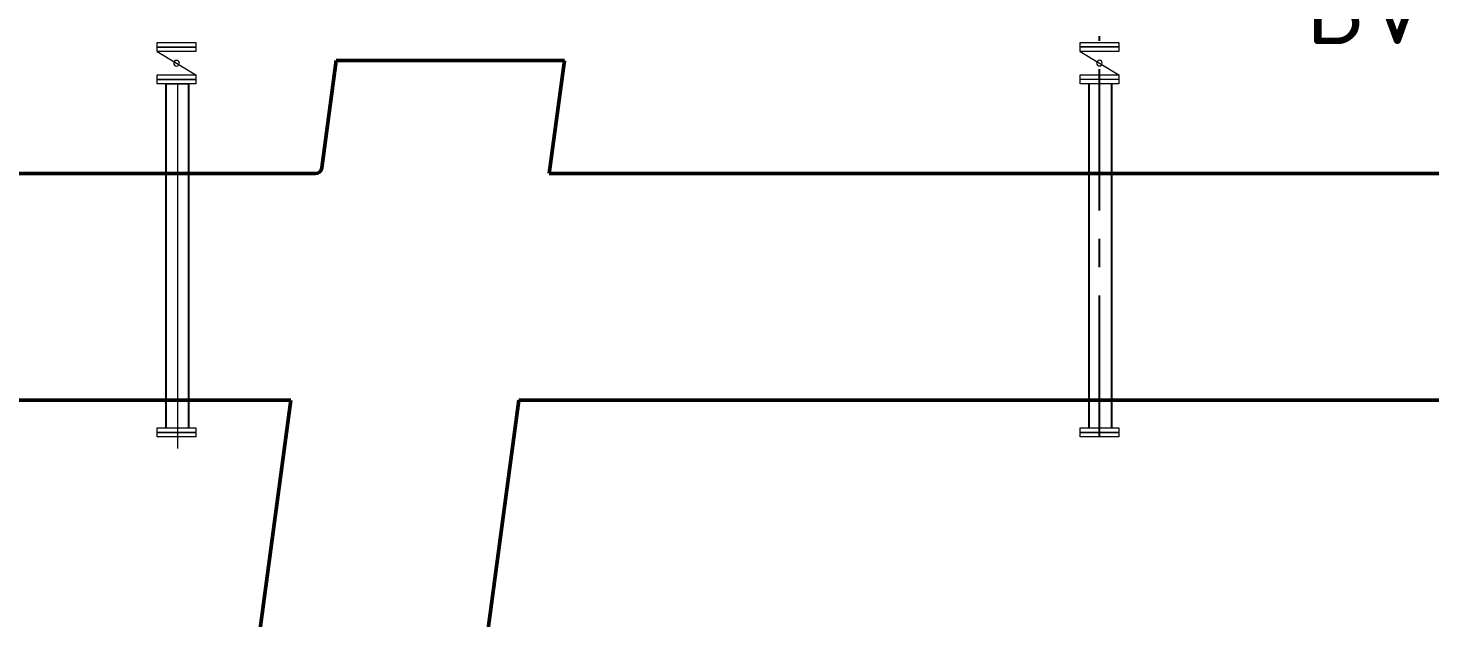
# Model space of a CAD drawing. Header units: inches. Extents: x 0 to 235202, y 0 to 361577.
# Drawn here: x 154002 to 160199, y 290996 to 293602 of the extents above; entities that cross this region are included whole.
import ezdxf

# ---------------------------------------------------------------- set-up
doc = ezdxf.new("R2010")
doc.units = ezdxf.units.IN
doc.header["$MEASUREMENT"] = 0
doc.linetypes.add('CENTER', pattern=[2, 1.25, -0.25, 0.25, -0.25])
doc.layers.add('DIM', color=251, linetype='Continuous', lineweight=0)
doc.layers.add('plan', color=8, linetype='Continuous', lineweight=0)
doc.layers.add('steel tee', color=3, linetype='Continuous')
doc.styles.add('ISO', font='isocpeur.ttf')

msp = doc.modelspace()

# ---------------------------------------------------------------- linework, layer by layer
at = {"color": 8, "linetype": 'CENTER', "ltscale": 500}
msp.add_line((158738.3, 291796.1), (158738.3, 293566.5), dxfattribs=at)
at = {"layer": 'DIM', "color": 8, "linetype": 'Continuous', "ltscale": 100}
for p, q in [((154573.5, 293538.3), (154744.7, 293538.4)), ((154573.5, 293538.3), (154744.7, 293538.4)), ((154573.5, 293498.3), (154573.5, 293538.3)), ((154573.5, 293498.3), (154573.5, 293538.3)), ((154573.5, 293518.3), (154744.7, 293518.4)), ((154744.7, 293518.4), (154573.5, 293518.3)), ((154744.7, 293498.4), (154573.5, 293498.3)), ((154744.7, 293498.4), (154573.5, 293498.3)), ((154573.5, 293498.3), (154744.7, 293395.6)), ((154744.7, 293538.4), (154744.7, 293498.4)), ((154744.7, 293538.4), (154744.7, 293498.4)), ((158652.6, 293538.6), (158823.8, 293538.8)), ((158652.6, 293538.6), (158823.8, 293538.8)), ((158652.6, 293498.6), (158652.6, 293538.6)), ((158652.6, 293498.6), (158652.6, 293538.6)), ((158652.6, 293518.6), (158823.8, 293518.8)), ((158823.8, 293518.8), (158652.6, 293518.6)), ((158823.9, 293498.8), (158652.6, 293498.6)), ((158823.9, 293498.8), (158652.6, 293498.6)), ((158652.6, 293498.6), (158823.8, 293396)), ((158823.8, 293538.8), (158823.9, 293498.8)), ((158823.8, 293538.8), (158823.9, 293498.8)), ((154573.5, 293395.5), (154744.7, 293395.6)), ((154573.5, 293395.5), (154744.7, 293395.6)), ((154573.5, 293355.5), (154573.5, 293395.5)), ((154573.5, 293355.5), (154573.5, 293395.5)), ((154573.5, 293375.5), (154744.7, 293375.6)), ((154744.7, 293375.6), (154573.5, 293375.5)), ((154744.7, 293395.6), (154744.7, 293355.6)), ((154744.7, 293395.6), (154744.7, 293355.6)), ((158652.6, 293395.7), (158823.8, 293396)), ((158652.6, 293395.7), (158823.8, 293396)), ((158652.6, 293355.7), (158652.6, 293395.7)), ((158652.6, 293355.7), (158652.6, 293395.7)), ((158652.6, 293375.7), (158823.8, 293376)), ((158823.8, 293376), (158652.6, 293375.7)), ((158823.8, 293396), (158823.9, 293356)), ((158823.8, 293396), (158823.9, 293356)), ((154744.7, 293355.6), (154573.5, 293355.5)), ((154744.7, 293355.6), (154573.5, 293355.5)), ((158823.9, 293356), (158652.6, 293355.7)), ((158823.9, 293356), (158652.6, 293355.7)), ((154573.5, 291836), (154744.7, 291836.3)), ((154573.5, 291836), (154744.7, 291836.3)), ((154573.5, 291796), (154573.5, 291836)), ((154573.5, 291796), (154573.5, 291836)), ((154744.7, 291836.3), (154744.7, 291796.3)), ((154744.7, 291836.3), (154744.7, 291796.3)), ((158652.6, 291836), (158823.8, 291836.3)), ((158652.6, 291836), (158823.8, 291836.3)), ((158652.6, 291796), (158652.6, 291836)), ((158652.6, 291796), (158652.6, 291836)), ((158652.6, 291816), (158823.8, 291816.3)), ((158823.8, 291816.3), (158652.6, 291816)), ((158692.6, 291835.5), (158792.6, 291835.5)), ((158823.8, 291836.3), (158823.9, 291796.3)), ((158823.8, 291836.3), (158823.9, 291796.3)), ((154744.7, 291796.3), (154573.5, 291796)), ((154744.7, 291796.3), (154573.5, 291796)), ((158823.9, 291796.3), (158652.6, 291796)), ((158823.9, 291796.3), (158652.6, 291796))]:
    msp.add_line(p, q, dxfattribs=at)
at = {"layer": 'DIM', "color": 8, "linetype": 'Continuous'}
for p, q in [((154613.5, 293355.5), (154713.5, 293355.5)), ((154663.5, 293355.5), (154663.5, 291745.2)), ((154573.5, 291816), (154744.7, 291816.3)), ((154744.7, 291816.3), (154573.5, 291816))]:
    msp.add_line(p, q, dxfattribs=at)
at = {"layer": 'DIM', "color": 8, "ltscale": 2000}
msp.add_line((154613.5, 291835.5), (154713.5, 291835.5), dxfattribs=at)
at = {"layer": 'DIM', "color": 8, "linetype": 'Continuous', "ltscale": 100}
for centre, start, end in [((154659.1, 293447), 0, 180), ((154659.1, 293447), 180, 0), ((158738.2, 293447.3), 0, 180), ((158738.2, 293447.3), 180, 0)]:
    msp.add_arc(centre, 12.5, start, end, dxfattribs=at)
at = {"layer": 'plan', "color": 8, "lineweight": 50}
for p, q in [((155364.7, 293459.1), (155301, 292984.2)), ((155364.7, 293459.1), (156373.7, 293459.1)), ((156373.7, 293459.1), (156306.6, 292959.1)), ((125894.1, 292959.1), (155272.4, 292959.1)), ((156306.6, 292959.1), (162518.9, 292959.1)), ((155163.5, 291959.1), (126665.5, 291959.1)), ((150941.2, 260489.6), (155163.5, 291959.1)), ((156172.4, 291959.1), (151613.5, 257980.8)), ((168242.7, 291959.1), (156172.4, 291959.1))]:
    msp.add_line(p, q, dxfattribs=at)
msp.add_arc((155272.4, 292988), 28.9, 270, 352.35826, dxfattribs=at)
at = {"layer": 'steel tee', "color": 8}
for p, q in [((154613.5, 291835.5), (154613.5, 293355.5)), ((154713.5, 291835.5), (154713.5, 293355.7)), ((158692.6, 291835.5), (158692.6, 293355.8)), ((158792.6, 291835.5), (158792.6, 293355.9))]:
    msp.add_line(p, q, dxfattribs=at)

# ---------------------------------------------------------------- texts
at = {"color": 8, "style": 'ISO'}
msp.add_text('BV', height=307.62, dxfattribs=at).set_placement((159653.5, 293531.8))

doc.saveas('drawing.dxf')
